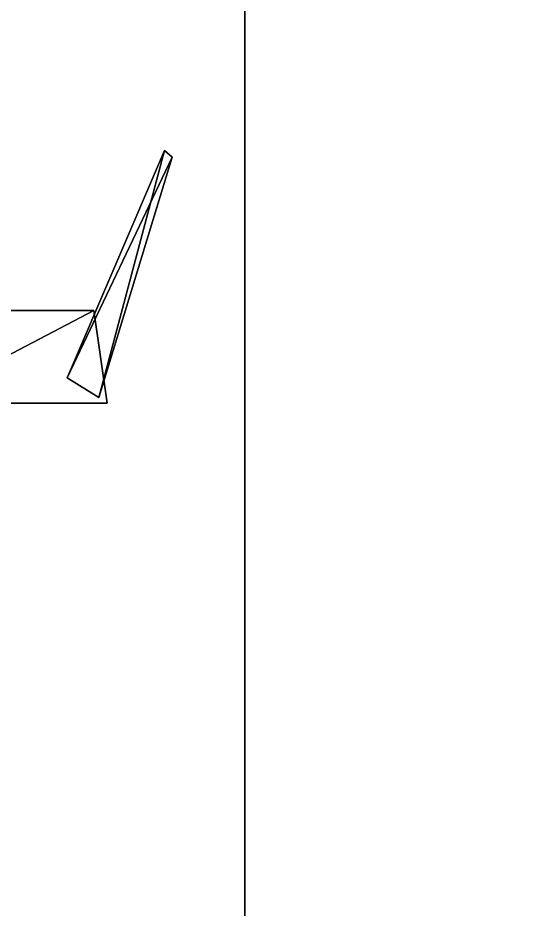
# Model space of a CAD drawing. Extents: x -100 to 4856, y -100 to 4830.
# Drawn here: x 570.8 to 608.6, y 2172.8 to 2240.1 of the extents above; entities that cross this region are included whole.
import ezdxf

# ---------------------------------------------------------------- set-up
doc = ezdxf.new("R2010")
doc.units = 0
for name, color, linetype in [('LAYER0', 7, 'CONTINUOUS'), ('LAYER373', 253, 'CONTINUOUS'), ('LAYER375', 253, 'CONTINUOUS'), ('LAYER377', 253, 'CONTINUOUS'), ('LAYER379', 253, 'CONTINUOUS'), ('LAYER381', 253, 'CONTINUOUS'), ('LAYER382', 9, 'CONTINUOUS'), ('LAYER698', 9, 'CONTINUOUS')]:
    doc.layers.add(name, color=color, linetype=linetype)

msp = doc.modelspace()

# ---------------------------------------------------------------- linework, layer by layer
at = {"layer": 'LAYER0', "invisible_edges": 1}
for points in [[(4856, 4830, -5), (-100, -100, -5), (-100, 4830, -5), (4856, 4830, -5)], [(-100, -100, -5), (4856, 4830, -5), (4856, -100, -5), (-100, -100, -5)], [(4856, -100), (-100, 4830), (-100, -100), (4856, -100)], [(-100, 4830), (4856, -100), (4856, 4830), (-100, 4830)]]:
    msp.add_3dface(points, dxfattribs=at)
at = {"layer": 'LAYER373'}
for points in [[(581.92, 2230.09, 177.3478), (582.5, 2229.59, 177.3478), (574.58, 2212.93, 177.3478), (581.92, 2230.09, 177.3478)], [(574.58, 2212.93, 188.6522), (576.96, 2211.43, 188.6522), (581.92, 2230.09, 188.6522), (574.58, 2212.93, 188.6522)], [(581.92, 2230.09, 188.6522), (576.96, 2211.43, 188.6522), (582.5, 2229.59, 188.6522), (581.92, 2230.09, 188.6522)], [(574.58, 2212.93, 177.3478), (582.5, 2229.59, 177.3478), (576.96, 2211.43, 177.3478), (574.58, 2212.93, 177.3478)], [(582.5, 2229.59, 177.3478), (582.5, 2229.59, 188.6522), (576.96, 2211.43, 177.3478), (582.5, 2229.59, 177.3478)], [(576.96, 2211.43, 177.3478), (582.5, 2229.59, 188.6522), (576.96, 2211.43, 188.6522), (576.96, 2211.43, 177.3478)], [(563.23, 2211, 189.7826), (577.6, 2211, 189.7826), (576.6, 2218, 189.7826), (563.23, 2211, 189.7826)], [(563.23, 2211, 189.7826), (576.6, 2218, 189.7826), (568.38, 2218, 189.7826), (563.23, 2211, 189.7826)], [(577.6, 2211, 176.2174), (563.23, 2211, 176.2174), (576.6, 2218, 176.2174), (577.6, 2211, 176.2174)], [(576.6, 2218, 176.2174), (563.23, 2211, 176.2174), (568.38, 2218, 176.2174), (576.6, 2218, 176.2174)], [(563.23, 2211, 189.7826), (563.23, 2211, 176.2174), (577.6, 2211, 176.2174), (563.23, 2211, 189.7826)], [(563.23, 2211, 189.7826), (577.6, 2211, 176.2174), (577.6, 2211, 189.7826), (563.23, 2211, 189.7826)]]:
    msp.add_3dface(points, dxfattribs=at)
at = {"layer": 'LAYER375'}
for points in [[(581.92, 2230.09, 740.8478), (582.5, 2229.59, 740.8478), (574.58, 2212.93, 740.8478), (581.92, 2230.09, 740.8478)], [(574.58, 2212.93, 752.1522), (576.96, 2211.43, 752.1522), (581.92, 2230.09, 752.1522), (574.58, 2212.93, 752.1522)], [(581.92, 2230.09, 752.1522), (576.96, 2211.43, 752.1522), (582.5, 2229.59, 752.1522), (581.92, 2230.09, 752.1522)], [(574.58, 2212.93, 740.8478), (582.5, 2229.59, 740.8478), (576.96, 2211.43, 740.8478), (574.58, 2212.93, 740.8478)], [(582.5, 2229.59, 740.8478), (582.5, 2229.59, 752.1522), (576.96, 2211.43, 740.8478), (582.5, 2229.59, 740.8478)], [(576.96, 2211.43, 740.8478), (582.5, 2229.59, 752.1522), (576.96, 2211.43, 752.1522), (576.96, 2211.43, 740.8478)], [(563.23, 2211, 753.2826), (577.6, 2211, 753.2826), (576.6, 2218, 753.2826), (563.23, 2211, 753.2826)], [(563.23, 2211, 753.2826), (576.6, 2218, 753.2826), (568.38, 2218, 753.2826), (563.23, 2211, 753.2826)], [(577.6, 2211, 739.7174), (563.23, 2211, 739.7174), (576.6, 2218, 739.7174), (577.6, 2211, 739.7174)], [(576.6, 2218, 739.7174), (563.23, 2211, 739.7174), (568.38, 2218, 739.7174), (576.6, 2218, 739.7174)], [(563.23, 2211, 753.2826), (563.23, 2211, 739.7174), (577.6, 2211, 739.7174), (563.23, 2211, 753.2826)], [(563.23, 2211, 753.2826), (577.6, 2211, 739.7174), (577.6, 2211, 753.2826), (563.23, 2211, 753.2826)]]:
    msp.add_3dface(points, dxfattribs=at)
at = {"layer": 'LAYER377'}
for points in [[(581.92, 2230.09, 1304.348), (582.5, 2229.59, 1304.348), (574.58, 2212.93, 1304.348), (581.92, 2230.09, 1304.348)], [(574.58, 2212.93, 1315.652), (576.96, 2211.43, 1315.652), (581.92, 2230.09, 1315.652), (574.58, 2212.93, 1315.652)], [(581.92, 2230.09, 1315.652), (576.96, 2211.43, 1315.652), (582.5, 2229.59, 1315.652), (581.92, 2230.09, 1315.652)], [(574.58, 2212.93, 1304.348), (582.5, 2229.59, 1304.348), (576.96, 2211.43, 1304.348), (574.58, 2212.93, 1304.348)], [(582.5, 2229.59, 1304.348), (582.5, 2229.59, 1315.652), (576.96, 2211.43, 1304.348), (582.5, 2229.59, 1304.348)], [(576.96, 2211.43, 1304.348), (582.5, 2229.59, 1315.652), (576.96, 2211.43, 1315.652), (576.96, 2211.43, 1304.348)], [(563.23, 2211, 1316.783), (577.6, 2211, 1316.783), (576.6, 2218, 1316.783), (563.23, 2211, 1316.783)], [(563.23, 2211, 1316.783), (576.6, 2218, 1316.783), (568.38, 2218, 1316.783), (563.23, 2211, 1316.783)], [(577.6, 2211, 1303.217), (563.23, 2211, 1303.217), (576.6, 2218, 1303.217), (577.6, 2211, 1303.217)], [(576.6, 2218, 1303.217), (563.23, 2211, 1303.217), (568.38, 2218, 1303.217), (576.6, 2218, 1303.217)], [(563.23, 2211, 1316.783), (563.23, 2211, 1303.217), (577.6, 2211, 1303.217), (563.23, 2211, 1316.783)], [(563.23, 2211, 1316.783), (577.6, 2211, 1303.217), (577.6, 2211, 1316.783), (563.23, 2211, 1316.783)]]:
    msp.add_3dface(points, dxfattribs=at)
at = {"layer": 'LAYER379'}
for points in [[(581.92, 2230.09, 1867.848), (582.5, 2229.59, 1867.848), (574.58, 2212.93, 1867.848), (581.92, 2230.09, 1867.848)], [(574.58, 2212.93, 1879.152), (576.96, 2211.43, 1879.152), (581.92, 2230.09, 1879.152), (574.58, 2212.93, 1879.152)], [(581.92, 2230.09, 1879.152), (576.96, 2211.43, 1879.152), (582.5, 2229.59, 1879.152), (581.92, 2230.09, 1879.152)], [(574.58, 2212.93, 1867.848), (582.5, 2229.59, 1867.848), (576.96, 2211.43, 1867.848), (574.58, 2212.93, 1867.848)], [(582.5, 2229.59, 1867.848), (582.5, 2229.59, 1879.152), (576.96, 2211.43, 1867.848), (582.5, 2229.59, 1867.848)], [(576.96, 2211.43, 1867.848), (582.5, 2229.59, 1879.152), (576.96, 2211.43, 1879.152), (576.96, 2211.43, 1867.848)], [(563.23, 2211, 1880.283), (577.6, 2211, 1880.283), (576.6, 2218, 1880.283), (563.23, 2211, 1880.283)], [(563.23, 2211, 1880.283), (576.6, 2218, 1880.283), (568.38, 2218, 1880.283), (563.23, 2211, 1880.283)], [(577.6, 2211, 1866.717), (563.23, 2211, 1866.717), (576.6, 2218, 1866.717), (577.6, 2211, 1866.717)], [(576.6, 2218, 1866.717), (563.23, 2211, 1866.717), (568.38, 2218, 1866.717), (576.6, 2218, 1866.717)], [(563.23, 2211, 1880.283), (563.23, 2211, 1866.717), (577.6, 2211, 1866.717), (563.23, 2211, 1880.283)], [(563.23, 2211, 1880.283), (577.6, 2211, 1866.717), (577.6, 2211, 1880.283), (563.23, 2211, 1880.283)]]:
    msp.add_3dface(points, dxfattribs=at)
at = {"layer": 'LAYER381'}
for points in [[(581.92, 2230.09, 2431.348), (582.5, 2229.59, 2431.348), (574.58, 2212.93, 2431.348), (581.92, 2230.09, 2431.348)], [(574.58, 2212.93, 2442.652), (576.96, 2211.43, 2442.652), (581.92, 2230.09, 2442.652), (574.58, 2212.93, 2442.652)], [(581.92, 2230.09, 2442.652), (576.96, 2211.43, 2442.652), (582.5, 2229.59, 2442.652), (581.92, 2230.09, 2442.652)], [(574.58, 2212.93, 2431.348), (582.5, 2229.59, 2431.348), (576.96, 2211.43, 2431.348), (574.58, 2212.93, 2431.348)], [(582.5, 2229.59, 2431.348), (582.5, 2229.59, 2442.652), (576.96, 2211.43, 2431.348), (582.5, 2229.59, 2431.348)], [(576.96, 2211.43, 2431.348), (582.5, 2229.59, 2442.652), (576.96, 2211.43, 2442.652), (576.96, 2211.43, 2431.348)], [(563.23, 2211, 2443.783), (577.6, 2211, 2443.783), (576.6, 2218, 2443.783), (563.23, 2211, 2443.783)], [(563.23, 2211, 2443.783), (576.6, 2218, 2443.783), (568.38, 2218, 2443.783), (563.23, 2211, 2443.783)], [(577.6, 2211, 2430.217), (563.23, 2211, 2430.217), (576.6, 2218, 2430.217), (577.6, 2211, 2430.217)], [(576.6, 2218, 2430.217), (563.23, 2211, 2430.217), (568.38, 2218, 2430.217), (576.6, 2218, 2430.217)], [(563.23, 2211, 2443.783), (563.23, 2211, 2430.217), (577.6, 2211, 2430.217), (563.23, 2211, 2443.783)], [(563.23, 2211, 2443.783), (577.6, 2211, 2430.217), (577.6, 2211, 2443.783), (563.23, 2211, 2443.783)]]:
    msp.add_3dface(points, dxfattribs=at)
at = {"layer": 'LAYER382', "invisible_edges": 1}
for points in [[(588, 1849.5, 83), (570, 2245.5, 83), (588, 2245.5, 83), (588, 1849.5, 83)], [(570, 2245.5, 83), (588, 1849.5, 83), (570, 1849.5, 83), (570, 2245.5, 83)], [(570, 1849.5, 2537), (588, 2245.5, 2537), (570, 2245.5, 2537), (570, 1849.5, 2537)], [(588, 2245.5, 2537), (570, 1849.5, 2537), (588, 1849.5, 2537), (588, 2245.5, 2537)], [(588, 2245.5, 2537), (588, 1849.5, 83), (588, 2245.5, 83), (588, 2245.5, 2537)], [(588, 1849.5, 83), (588, 2245.5, 2537), (588, 1849.5, 2537), (588, 1849.5, 83)]]:
    msp.add_3dface(points, dxfattribs=at)
at = {"layer": 'LAYER698', "invisible_edges": 1}
for points in [[(588, 3043), (570, 1440), (570, 3043), (588, 3043)], [(570, 1440), (588, 3043), (588, 1440), (570, 1440)], [(588, 1440, 80), (570, 3043, 80), (570, 1440, 80), (588, 1440, 80)], [(570, 3043, 80), (588, 1440, 80), (588, 3043, 80), (570, 3043, 80)], [(588, 3043), (588, 1440, 80), (588, 1440), (588, 3043)], [(588, 1440, 80), (588, 3043), (588, 3043, 80), (588, 1440, 80)]]:
    msp.add_3dface(points, dxfattribs=at)

doc.saveas('drawing.dxf')
